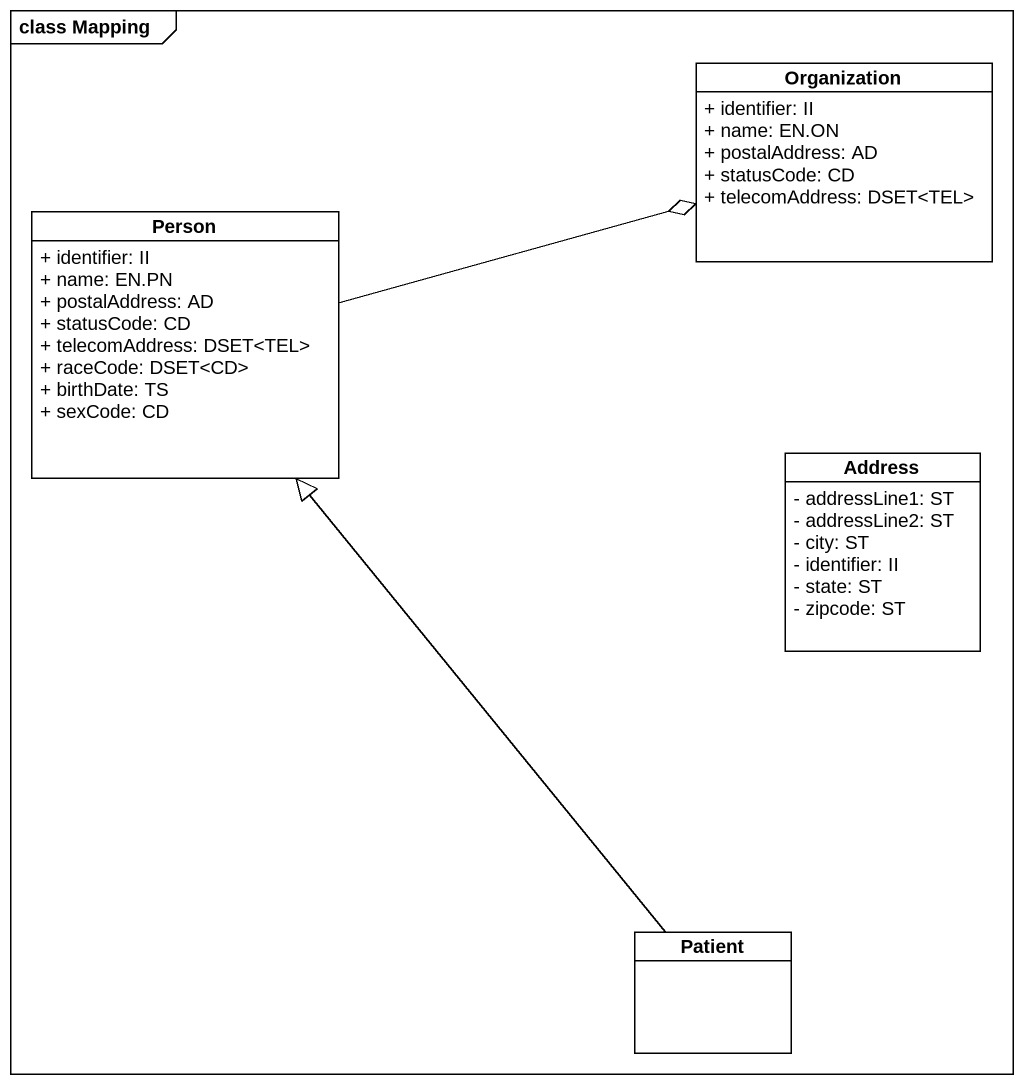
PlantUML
@startuml
mainframe class Mapping
hide circle
hide empty members
skinparam classAttributeIconSize 0
class Organization {
  + identifier: II
  + name: EN.ON
  + postalAddress: AD
  + statusCode: CD
  + telecomAddress: DSET<TEL>
}
class "Person" as Person_ {
  + identifier: II
  + name: EN.PN
  + postalAddress: AD
  + statusCode: CD
  + telecomAddress: DSET<TEL>
  + raceCode: DSET<CD>
  + birthDate: TS
  + sexCode: CD
}
class Address {
  - addressLine1: ST
  - addressLine2: ST
  - city: ST
  - identifier: II
  - state: ST
  - zipcode: ST
}
class Patient
Person_ -right-o Organization
Patient -up-|> Person_
@enduml
